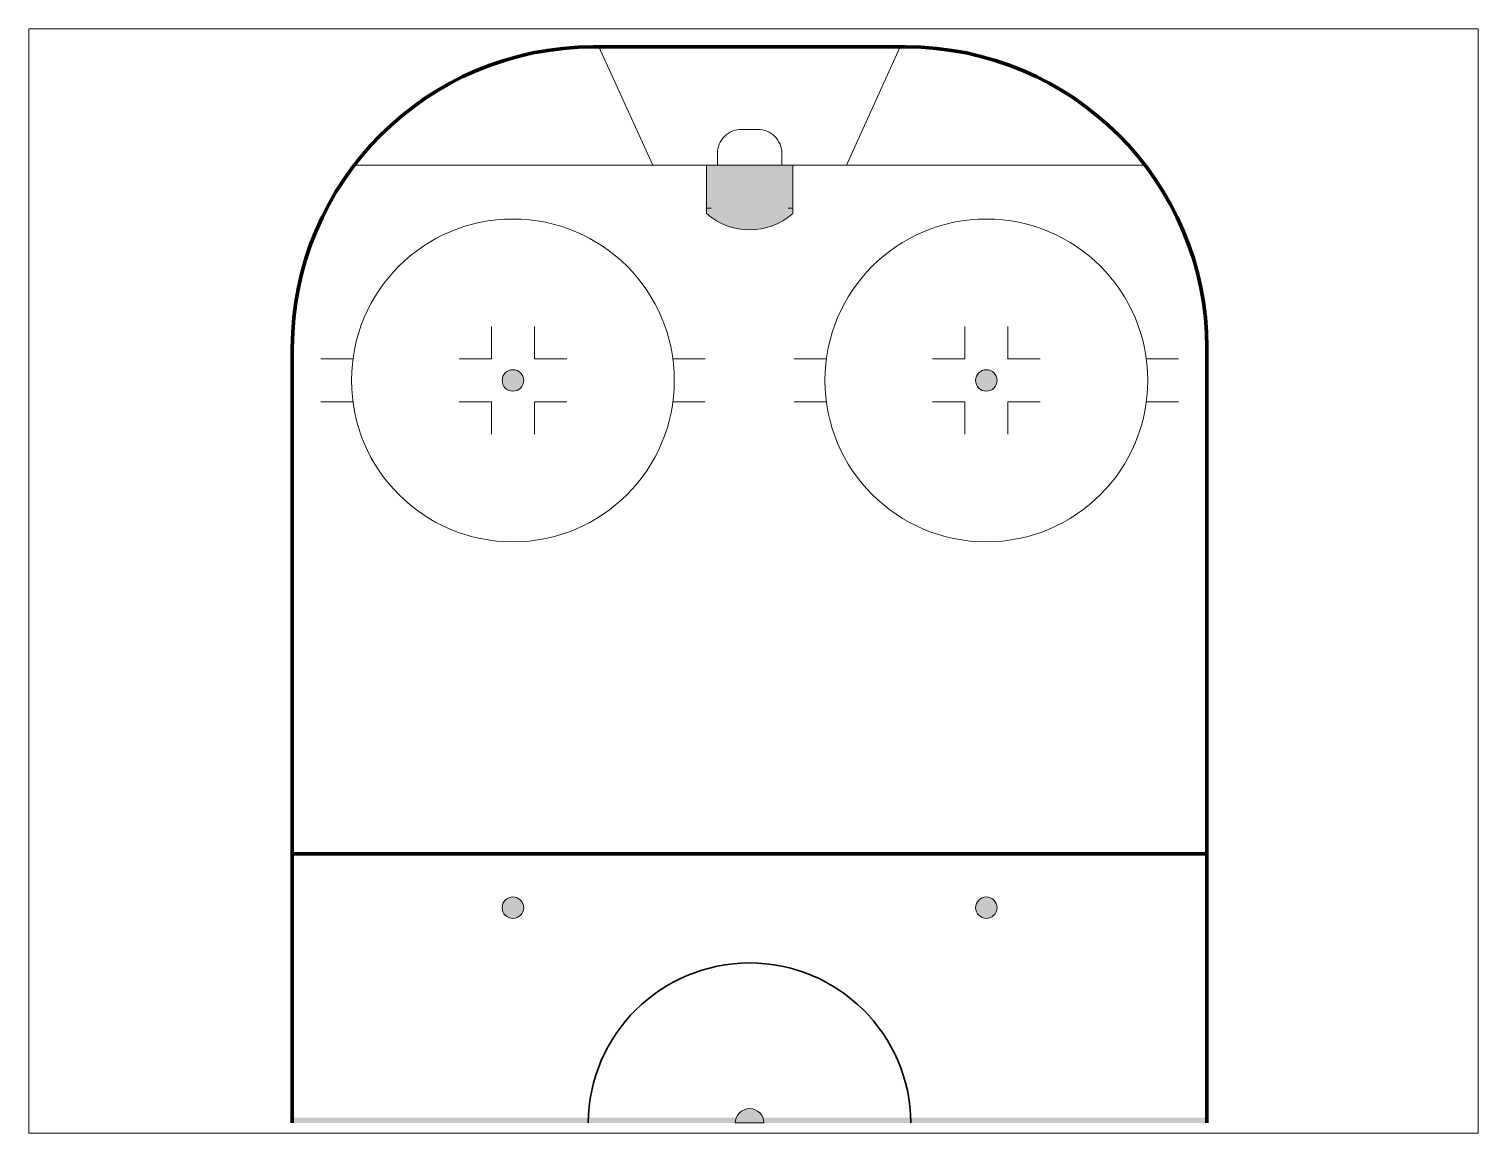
# Paper-space layout 'Half ice' of a CAD drawing. Header units: inches. Extents: x 1.05 to 9.45, y 0.8 to 7.2.
# The model-space entities are those that its viewports show. They can reach past a viewport. Long polylines and large blocks are cut down to what shows.
import ezdxf

# ---------------------------------------------------------------- set-up
doc = ezdxf.new("R2010")
doc.units = ezdxf.units.IN
doc.header["$LTSCALE"] = 0.1
doc.header["$MEASUREMENT"] = 0
doc.linetypes.add('DASHED', pattern=[0.75, 0.5, -0.25])
doc.linetypes.add('DASHED2', pattern=[0.375, 0.25, -0.125])
for name, color, linetype, lineweight, true_color in [('blue_line', 7, 'Continuous', 100, 0x9198bb), ('boards', 7, 'Continuous', 100, 0x545454), ('centre_ice_circle', 7, 'Continuous', 30, 0xcccccf), ('crease_line', 7, 'Continuous', 18, 0xc88889), ('home_plate', 7, 'DASHED', 30, 0x6e6e6e), ('net', 7, 'DASHED2', 18, 0x545454), ('red_line', 7, 'Continuous', 18, 0xc88889)]:
    doc.layers.add(name, color=color, linetype=linetype, lineweight=lineweight, true_color=true_color)

msp = doc.modelspace()

# ---------------------------------------------------------------- hatches: boundary and pattern name
at = {"true_color": 0xc88889, "transparency": 33554687}
h = msp.add_hatch(color=243, dxfattribs=at)
h.dxf.hatch_style = 1
edge = h.paths.add_edge_path()
edge.add_line((280.4680497347711, 0.5), (280.4680497347711, 0))
edge.add_line((280.4680497347711, 0), (307.9763853842061, 2.692290834716005e-15))
edge.add_arc((307.9722175594886, 0.2500000000000013), 0.2500347391121386, 89.04489341414791, 270.95510658585215, ccw=False)
edge.add_line((307.9763853842061, 0.5), (280.4680497347711, 0.5))
edge = h.paths.add_edge_path()
edge.add_arc((307.9722175594887, 0.2500000000000012), 0.2500347391121391, 89.0448934141609, 270.9551065858391)
edge.add_line((307.9763853842061, 1.110223024625157e-15), (321.6380497347711, -4.630460626840229e-17))
edge.add_arc((322.9680497347694, 3.458067165951206e-13), 1.329999999998336, 157.9175868055147, 180.0000000000149, ccw=False)
edge.add_line((321.7356131238251, 0.5), (307.9763853842061, 0.5000000000000013))
edge = h.paths.add_edge_path()
edge.add_arc((322.968049734771, 1.002808946992673e-13), 1.330000000000062, -0.3554235673308881, 22.082413194466596, ccw=False)
edge.add_line((324.2980241449393, -0.008250351366448814), (337.959714085336, -4.940492459581947e-15))
edge.add_arc((337.9638819100535, 0.2499999999999975), 0.2500347391121424, 269.0448934141479, 450.9551065858521)
edge.add_line((337.959714085336, 0.5), (324.2004863457171, 0.500000000000002))
edge = h.paths.add_edge_path()
edge.add_arc((337.9638819100535, 0.2500000000000002), 0.2500347391121425, -90.95510658585209, 90.95510658585209, ccw=False)
edge.add_line((337.959714085336, -2.331468351712829e-15), (365.4680497347711, 0))
edge.add_line((365.4680497347711, 0), (365.4680497347711, 0.5))
edge.add_line((365.4680497347711, 0.5), (337.959714085336, 0.5000000000000027))
at = {"layer": 'crease_line', "true_color": 0xc88889, "transparency": 33554597}
h = msp.add_hatch(color=243, dxfattribs=at)
h.dxf.hatch_style = 1
h.paths.add_polyline_path([(301.9680497347711, 69, 1), (299.9680497347711, 69, 1)])
h.paths.add_polyline_path([(345.9680497347711, 69, 1), (343.9680497347711, 69, 1)])
at = {"layer": 'home_plate', "true_color": 0xabd4f8, "transparency": 33554597}
h = msp.add_hatch(color=141, dxfattribs=at)
h.dxf.hatch_style = 1
h.paths.add_polyline_path([(326.9680497347711, 89), (323.0150236091507, 89), (322.9680497347711, 89), (318.9680497347711, 89), (318.9680497347711, 84.5, 0.3749999999999928), (326.9680497347711, 84.49999999999996)])
at = {"layer": 'home_plate', "true_color": 0xc88889, "transparency": 33554597}
h = msp.add_hatch(color=243, dxfattribs=at)
h.dxf.hatch_style = 1
h.paths.add_polyline_path([(301.9680497347711, 20, 1), (299.9680497347711, 20, 1)])
h.paths.add_polyline_path([(345.9680497347711, 20, 1), (343.9680497347711, 20, 1)])
at = {"layer": 'home_plate', "true_color": 0x9198bb, "transparency": 33554597}
h = msp.add_hatch(color=253, dxfattribs=at)
h.dxf.hatch_style = 1
h.paths.add_polyline_path([(321.6380497347711, 1.665334536937735e-16), (324.298049734771, 1.665334536937735e-16, 1)])

# ---------------------------------------------------------------- linework, layer by layer
at = {"layer": 'blue_line'}
msp.add_line((365.4680497347711, 25), (280.4680497347711, 25), dxfattribs=at)
at = {"layer": 'boards'}
msp.add_lwpolyline([(365.4680497347711, 0), (365.4680497347711, 72, 0.414213562373095), (337.4680497347711, 100), (308.4680497347711, 100, 0.414213562373095), (280.4680497347711, 72), (280.4680497347711, 0)], format="xyb", dxfattribs=at)
at = {"layer": 'centre_ice_circle'}
msp.add_arc((322.961085830692, -0.1341621304439295), 14.99655148592154, 0.574445158780194, 179.4827576038903, dxfattribs=at)
at = {"layer": 'crease_line'}
for p, q in [((313.9680497347711, 89), (308.9680497347711, 100)), ((331.9680497347711, 89), (336.9680497347711, 100)), ((322.9680497347711, 89), (286.2194542734841, 89)), ((318.9680497347711, 89), (318.9680497347711, 84.5)), ((322.9680497347711, 89), (359.7166451960581, 89)), ((326.9680497347711, 89), (326.9680497347711, 84.5)), ((318.9680497347711, 85), (319.3880497347711, 85)), ((326.9680497347711, 85), (326.5480497347711, 85)), ((298.9680497347711, 74), (298.9680497347711, 71)), ((302.9680497347711, 74), (302.9680497347711, 71)), ((342.9680497347711, 74), (342.9680497347711, 71)), ((346.9680497347711, 74), (346.9680497347711, 71)), ((286.1019809874526, 71), (283.1019809874526, 71)), ((295.9680497347711, 71), (298.9680497347711, 71)), ((302.9680497347711, 71), (305.9680497347711, 71)), ((315.8341184820896, 71), (318.8341184820896, 71)), ((330.1019809874526, 71), (327.1019809874526, 71)), ((342.9680497347711, 71), (339.9680497347711, 71)), ((349.9680497347711, 71), (346.9680497347711, 71)), ((359.8341184820896, 71), (362.8341184820896, 71)), ((286.1019809874526, 67), (283.1019809874526, 67)), ((295.9680497347711, 67), (298.9680497347711, 67)), ((298.9680497347711, 67), (298.9680497347711, 64)), ((302.9680497347711, 67), (305.9680497347711, 67)), ((302.9680497347711, 67), (302.9680497347711, 64)), ((315.8341184820896, 67), (318.8341184820896, 67)), ((330.1019809874526, 67), (327.1019809874526, 67)), ((342.9680497347711, 67), (339.9680497347711, 67)), ((342.9680497347711, 67), (342.9680497347711, 64)), ((349.9680497347711, 67), (346.9680497347711, 67)), ((346.9680497347711, 67), (346.9680497347711, 64)), ((359.8341184820896, 67), (362.8341184820896, 67))]:
    msp.add_line(p, q, dxfattribs=at)
for centre, radius in [((300.9680497347711, 69), 15), ((344.9680497347711, 69), 15), ((300.9680497347711, 69), 1), ((344.9680497347711, 69), 1), ((300.9680497347711, 20), 1), ((344.9680497347711, 20), 1)]:
    msp.add_circle(centre, radius, dxfattribs=at)
msp.add_arc((322.9680497347711, 89.08333333333337), 6.083333333333339, 228.8879095608341, 311.1120904391659, dxfattribs=at)
at = {"layer": 'net'}
for p, q in [((323.7180497347711, 92.33000000000004), (322.2180497347711, 92.33000000000004)), ((319.9680497347711, 90.08000000000004), (319.9680497347711, 89)), ((325.9680497347711, 90.08000000000004), (325.9680497347711, 89))]:
    msp.add_line(p, q, dxfattribs=at)
for centre, start, end in [((322.2180497347711, 90.08000000000004), 90, 180), ((323.7180497347711, 90.08000000000004), 0, 90)]:
    msp.add_arc(centre, 2.25, start, end, dxfattribs=at)
at = {"layer": 'red_line', "color": 253, "true_color": 0x9198bb}
msp.add_line((321.6380497347711, 1.62878024286598e-16), (324.298049734771, 1.62878024286598e-16), dxfattribs=at)
msp.add_arc((322.9680497347711, 0), 1.33, 0, 180, dxfattribs=at)

psp = doc.layouts.new('Half ice')

# ---------------------------------------------------------------- viewports
at = {"layer": 'home_plate'}
psp.add_viewport(center=(5.249999761581422, 3.999999761581421), size=(8.399999618530275, 6.399999618530274), view_center_point=(323.3274108692891, 50.36079176682563), view_height=102.6037992459044, dxfattribs=at)

doc.saveas('drawing.dxf')
